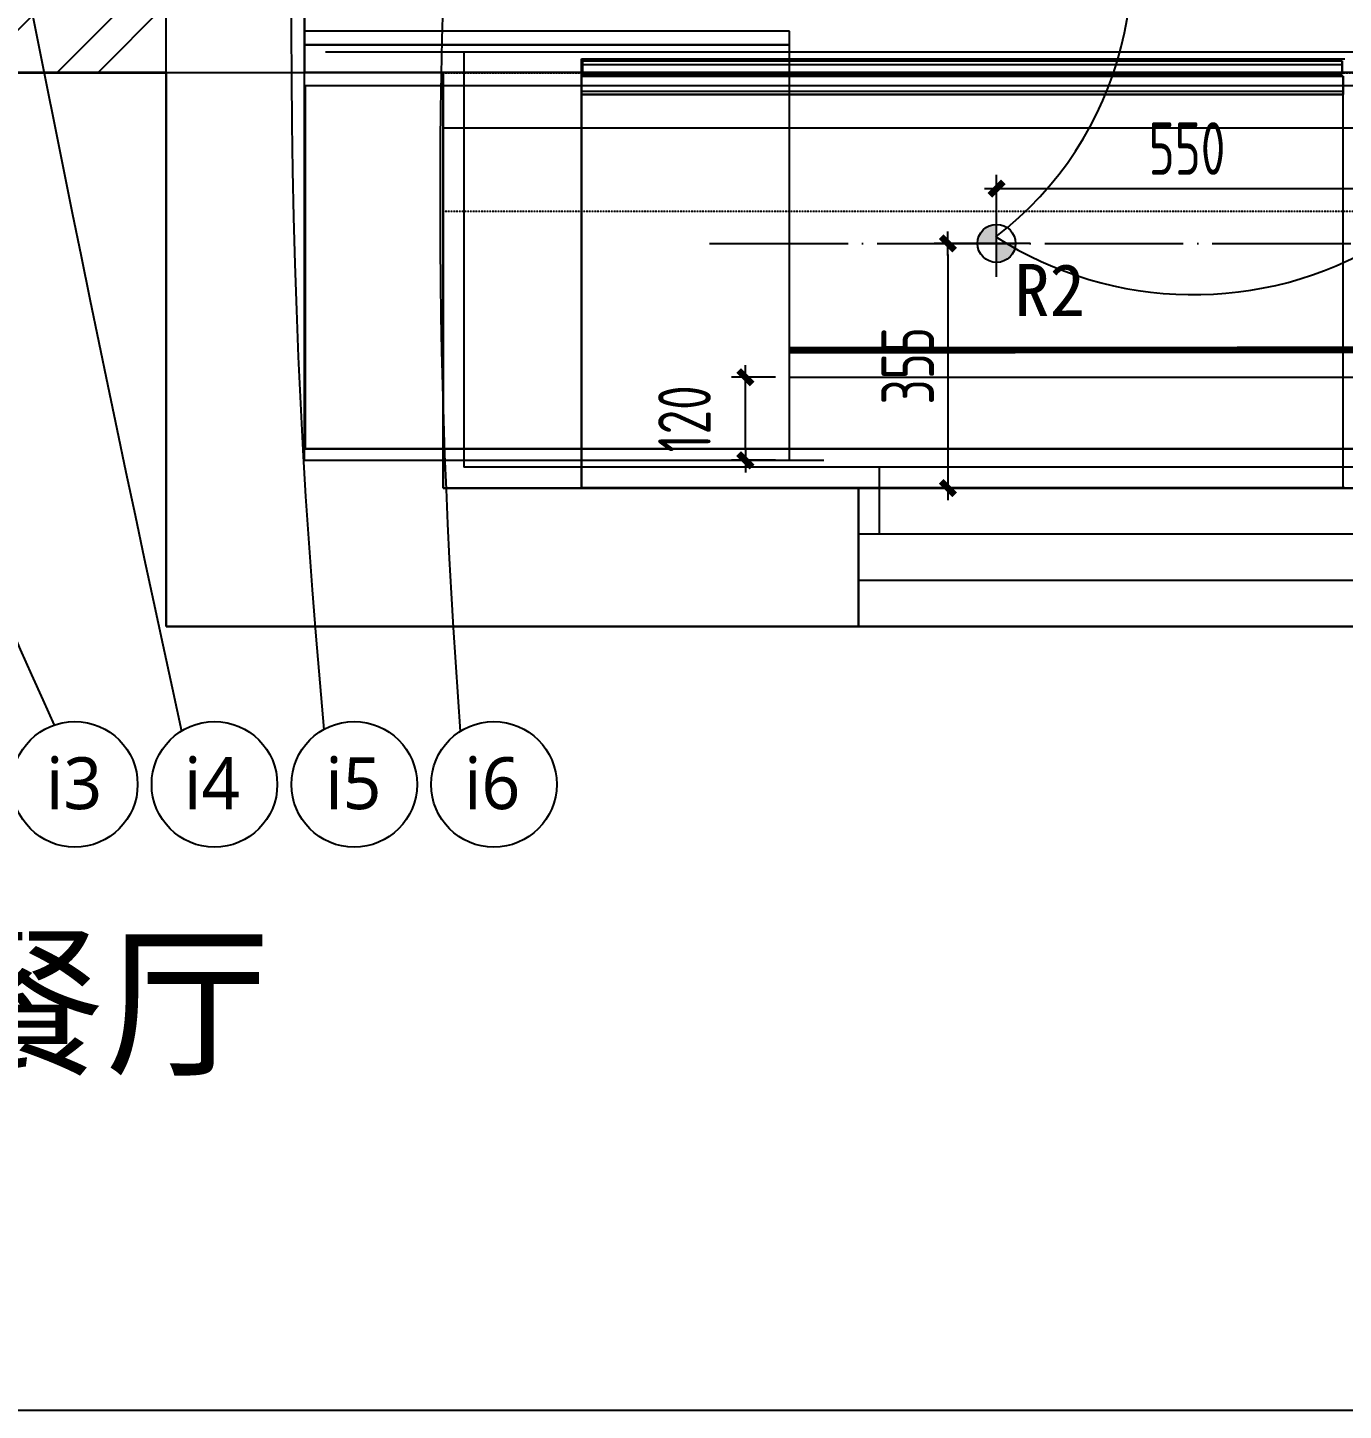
# Model space of a CAD drawing. Extents: x 11992 to 29481, y -6727 to 6811.
# Drawn here: x 18700 to 20600, y -6702 to -4704 of the extents above; entities that cross this region are included whole.
import ezdxf

# ---------------------------------------------------------------- set-up
doc = ezdxf.new("R2010")
doc.units = 0
doc.header["$MEASUREMENT"] = 0
doc.linetypes.add('DASHED', pattern=[19.05, 12.7, -6.35])
doc.linetypes.add('DOTE', pattern=[2.42, 2, -0.2, 0.02, -0.2])
doc.layers.get('0').update_dxf_attribs({"color": 8, "linetype": 'CONTINUOUS'})
doc.layers.get('Defpoints').update_dxf_attribs({"color": 8, "linetype": 'CONTINUOUS'})
for name, color, linetype in [('__附着_S88-LYGC-YTC-10_SEN147J2_设计区$0$PUB_HATCH', 8, 'CONTINUOUS'), ('AD-玻璃幕墙、窗', 8, 'CONTINUOUS'), ('DQ-BEAM-DASH', 8, 'DASHED'), ('E_WINDOW', 8, 'CONTINUOUS'), ('FF-FINISH【完成面】', 8, 'CONTINUOUS'), ('RC-FIN', 8, 'CONTINUOUS'), ('WALL', 8, 'CONTINUOUS'), ('zoylight 2射灯', 1, 'CONTINUOUS'), ('zoylight 3编号', 7, 'CONTINUOUS'), ('zoylight 4标注', 9, 'CONTINUOUS'), ('zoylight 5回路', 4, 'CONTINUOUS')]:
    doc.layers.add(name, color=color, linetype=linetype)
doc.layers.add('zoylight 1灯带', color=1, linetype='CONTINUOUS', lineweight=30)
doc.styles.add('CCD-DIM', font='archs.shx', dxfattribs={"width": 0.8})
doc.styles.get("Standard").update_dxf_attribs({"font": 'arial.ttf'})
doc.styles.add('TFB MS 3mm at 1 to 25', font='arial.ttf', dxfattribs={"height": 75})
doc.styles.add('XZC', font='SIMPLEX.SHX', dxfattribs={"width": 0.7, "bigfont": 'hztxt.shx'})
doc.styles.add('宋体', font='')
doc.styles.get('宋体').set_extended_font_data('SimSun')
doc.linetypes.add('LED_LINE', pattern='A,12.7,-5.08,["LED",XZC,S=2.54,R=0,X=-2.54,Y=-1.27],-6.35', length=24.13)
doc.dimstyles.new('zoylight_DIM_40', dxfattribs={"dimscale": 40, "dimtxt": 1.9, "dimasz": 0.4, "dimexe": 0.5, "dimexo": 0.5, "dimgap": 0.5, "dimtad": 1, "dimdec": 0, "dimrnd": 5, "dimzin": 12, "dimdsep": 46, "dimtxsty": 'CCD-DIM', "dimblk": 'CCD_Dimension_Tick', "dimcen": 0.125, "dimclrd": 44, "dimclre": 44, "dimclrt": 50, "dimadec": 0, "dimazin": 0, "dimtfac": 1, "dimtdec": 0, "dimtmove": 2, "dimatfit": 3, "dimldrblk": 'CCD_Leader_Dot', "dimfxl": 0, "dimtvp": 1, "dimtolj": 1, "dimtzin": 0, "dimarcsym": 0})

# ---------------------------------------------------------------- blocks, each defined once
blk = doc.blocks.new('A$C00F337EA')
at = {"layer": '__附着_S88-LYGC-YTC-10_SEN147J2_设计区$0$PUB_HATCH'}
h = blk.add_hatch(dxfattribs=at)
h.set_pattern_fill('金属', color=256, scale=50, style=0)
h.set_pattern_definition([(45, (0, 0), (-88.3883, 88.3883), []), (45, (58.93, 0), (-88.3883, 88.3883), [])])
h.paths.add_polyline_path([(5600, -7600), (5600, -7800), (6100, -7800), (6100, -7200), (5900, -7200), (5900, -7600)])
at = {"layer": 'WALL'}
for p, q in [((6100, -7800), (6100, -7200)), ((5600, -7800), (6100, -7800))]:
    blk.add_line(p, q, dxfattribs=at)
blk = doc.blocks.new('MB-B')
at = {"layer": 'DQ-BEAM-DASH', "ltscale": 0.01}
for p, q in [((-10800, -400), (-8000, -400)), ((-10800, -600), (-8000, -600))]:
    blk.add_line(p, q, dxfattribs=at)
blk = doc.blocks.new('CCD_Dimension_Tick')
at = {"color": 0, "linetype": 'ByBlock'}
for p, q in [((-1.09, 0), (0, 0)), ((0, 0), (1.09, 0))]:
    blk.add_line(p, q, dxfattribs=at)
at = {"color": 0, "linetype": 'Continuous', "const_width": 0.608}
blk.add_lwpolyline([(-0.61, -0.61), (0.61, 0.61)], dxfattribs=at)
blk = doc.blocks.new('*D67')
at = {"layer": 'Defpoints', "color": 0, "linetype": 'Continuous'}
for p in [(19736.1, -5209.4), (19799.6, -5209.4, -2857.4), (19799.6, -5329.4, -2857.4)]:
    blk.add_point(p, dxfattribs=at)
at = {"layer": 'zoylight 4标注', "color": 44, "linetype": 'Continuous', "lineweight": -2}
blk.add_line((19779.6, -5209.4), (19716.1, -5209.4), dxfattribs=at)
at = {"layer": 'zoylight 4标注', "color": 44, "lineweight": -2}
for p, q in [((19736.1, -5313.4), (19736.1, -5225.4)), ((19779.6, -5329.4), (19716.1, -5329.4))]:
    blk.add_line(p, q, dxfattribs=at)
at = {"layer": 'zoylight 4标注', "color": 44, "linetype": 'Continuous', "lineweight": -2, "xscale": 16, "yscale": 16, "zscale": 16}
for p, rotation in [((19736.1, -5209.4), 90), ((19736.1, -5329.4), 270)]:
    blk.add_blockref('CCD_Dimension_Tick', p, dxfattribs=dict(at, rotation=rotation))
at = {"layer": 'zoylight 4标注', "color": 50, "linetype": 'Continuous', "insert": (19648.1, -5269.4), "char_height": 76, "attachment_point": 5, "rotation": 90, "style": 'CCD-DIM'}
blk.add_mtext('\\A1;120', dxfattribs=at)
blk = doc.blocks.new('CCD_Leader_Dot')
at = {"color": 0, "linetype": 'ByBlock'}
blk.add_line((-5, 0), (-10, 0), dxfattribs=at)
at = {"color": 0, "linetype": 'ByBlock', "const_width": 5}
blk.add_lwpolyline([(-2.5, 0, 1), (2.5, 0, 1)], format="xyb", close=True, dxfattribs=at)
blk = doc.blocks.new('嵌入式射灯55')
at = {"layer": 'zoylight 2射灯'}
h = blk.add_hatch(color=256, dxfattribs=at)
h.dxf.hatch_style = 1
h.paths.add_polyline_path([(0, 0), (0, 27.5, 0.41421356), (-27.5, 0)])
h.paths.add_polyline_path([(0, -27.5, 0.41421356), (27.5, 0), (0, 0)])
for p, q in [((0, -48.125), (0, 48.125)), ((48.125, 0), (-48.125, 0))]:
    blk.add_line(p, q, dxfattribs=at)
blk.add_circle((0, 0), 27.5, dxfattribs=at)
blk = doc.blocks.new('*D70')
at = {"layer": 'Defpoints', "color": 0, "linetype": 'Continuous'}
for p in [(20098.8, -4937), (20098.8, -5016.1), (20648.8, -5016.1)]:
    blk.add_point(p, dxfattribs=at)
at = {"layer": 'zoylight 4标注', "color": 44, "linetype": 'Continuous', "lineweight": -2}
blk.add_line((20098.8, -4996.1), (20098.8, -4917), dxfattribs=at)
at = {"layer": 'zoylight 4标注', "color": 44, "lineweight": -2}
for p, q in [((20648.8, -4996.1), (20648.8, -4917)), ((20632.8, -4937), (20114.8, -4937))]:
    blk.add_line(p, q, dxfattribs=at)
at = {"layer": 'zoylight 4标注', "color": 44, "linetype": 'Continuous', "lineweight": -2, "xscale": 16, "yscale": 16, "zscale": 16, "rotation": 180}
blk.add_blockref('CCD_Dimension_Tick', (20098.8, -4937), dxfattribs=at)
at = {"layer": 'zoylight 4标注', "color": 44, "linetype": 'Continuous', "lineweight": -2, "xscale": 16, "yscale": 16, "zscale": 16}
blk.add_blockref('CCD_Dimension_Tick', (20648.8, -4937), dxfattribs=at)
at = {"layer": 'zoylight 4标注', "color": 50, "linetype": 'Continuous', "insert": (20373.8, -4879), "char_height": 76, "attachment_point": 5, "style": 'CCD-DIM'}
blk.add_mtext('\\A1;550', dxfattribs=at)
blk = doc.blocks.new('*D83')
at = {"layer": 'Defpoints', "color": 0, "linetype": 'Continuous'}
for p in [(20098.8, -5016.1), (20028.6, -5369.5), (20098.8, -5369.5)]:
    blk.add_point(p, dxfattribs=at)
at = {"layer": 'zoylight 4标注', "color": 44, "lineweight": -2}
for p, q in [((20078.8, -5016.1), (20008.6, -5016.1)), ((20028.6, -5032.1), (20028.6, -5353.5))]:
    blk.add_line(p, q, dxfattribs=at)
at = {"layer": 'zoylight 4标注', "color": 44, "linetype": 'Continuous', "lineweight": -2}
blk.add_line((20078.8, -5369.5), (20008.6, -5369.5), dxfattribs=at)
at = {"layer": 'zoylight 4标注', "color": 44, "linetype": 'Continuous', "lineweight": -2, "xscale": 16, "yscale": 16, "zscale": 16}
for p, rotation in [((20028.6, -5016.1), 90), ((20028.6, -5369.5), 270)]:
    blk.add_blockref('CCD_Dimension_Tick', p, dxfattribs=dict(at, rotation=rotation))
at = {"layer": 'zoylight 4标注', "color": 50, "linetype": 'Continuous', "insert": (19970.6, -5192.8), "char_height": 76, "attachment_point": 5, "rotation": 90, "style": 'CCD-DIM'}
blk.add_mtext('\\A1;355', dxfattribs=at)

msp = doc.modelspace()

# ---------------------------------------------------------------- linework, layer by layer
for p, q in [((19099.6, -4769.4, 559.6), (19099.6, -3269.4, 559.6)), ((19099.6, -4769.4, 379.6), (19099.6, -3269.4, 379.6)), ((19099.6, -4769.4, 379.6), (19099.6, -3269.4, 379.6)), ((19099.6, -4769.4, -40.4), (19099.6, -3269.4, -40.4)), ((19099.6, -4769.4, -2440.4), (19099.6, -3269.4, -2440.4)), ((19099.6, -4769.4, 559.6), (19099.6, -3269.4, 559.6)), ((19099.6, -3269.4, -2440.4), (19099.6, -4769.4, -2440.4)), ((19099.6, -3269.4, -2440.4), (19099.6, -4769.4, -2440.4)), ((19099.6, -3269.4, -2640.4), (19099.6, -4769.4, -2640.4)), ((19099.6, -4709.4, -40.4), (19099.6, -4709.4, -2440.4)), ((19099.6, -4729.4, -40.4), (19099.6, -4709.4, -40.4)), ((19099.6, -4729.4, -2440.4), (19099.6, -4709.4, -2440.4)), ((19799.6, -4709.4, -40.4), (19099.6, -4709.4, -40.4)), ((19799.6, -4709.4, -2440.4), (19099.6, -4709.4, -2440.4)), ((19799.6, -4709.4, -2440.4), (19799.6, -4709.4, -40.4)), ((19799.6, -4729.4, -40.4), (19799.6, -4709.4, -40.4)), ((19799.6, -4729.4, -2440.4), (19799.6, -4709.4, -2440.4)), ((19099.6, -4729.4, -40.4), (19099.6, -4729.4, -2440.4)), ((19799.6, -4729.4, -40.4), (19099.6, -4729.4, -40.4)), ((19799.6, -4729.4, -2440.4), (19099.6, -4729.4, -2440.4)), ((19099.6, -4729.4, -40.4), (19099.6, -4729.4, -2440.4)), ((19099.6, -5329.4, -2440.4), (19099.6, -4729.4, -2440.4)), ((19099.6, -5329.4, -40.4), (19099.6, -4729.4, -40.4)), ((19099.6, -4729.4, -2440.4), (19799.6, -4729.4, -2440.4)), ((19099.6, -4729.4, -40.4), (19799.6, -4729.4, -40.4)), ((19799.6, -4729.4, -2440.4), (19799.6, -4729.4, -40.4)), ((19799.6, -4729.4, -40.4), (19799.6, -4729.4, -2440.4)), ((19799.6, -5329.4, -2440.4), (19799.6, -4729.4, -2440.4)), ((19799.6, -5329.4, -40.4), (19799.6, -4729.4, -40.4)), ((19499.6, -4749.4, -1552.4), (19499.6, -5369.3, -1552.4)), ((19499.6, -4749.4, -1552.4), (19499.6, -4749.4, -1492.4)), ((19499.6, -5369.3, -1492.4), (19499.6, -4749.4, -1492.4)), ((19499.6, -4749.4, -1492.4), (20601.6, -4749.4, -1492.4)), ((19499.6, -4749.4, -1552.4), (20601.6, -4749.4, -1552.4)), ((19501.1, -4752.3, -1583.3), (19501.1, -4758.3, -1583.3)), ((19501.1, -4752.3, -1583.3), (19501.1, -4752.4, -1599.3)), ((19501.1, -4752.3, -1583.3), (20598.1, -4752.3, -1583.4)), ((19501.1, -4771.4, -1599.3), (19501.1, -4752.4, -1599.3)), ((20598.1, -4752.4, -1599.4), (19501.1, -4752.4, -1599.3)), ((19501.1, -4771.4, -2380.4), (19501.1, -4752.4, -2380.4)), ((19501.1, -4752.4, -1983.4), (19501.1, -4771.4, -1983.4)), ((19501.1, -4752.4, -1983.4), (19501.1, -4752.4, -2380.4)), ((19501.1, -4752.4, -1983.4), (20598.1, -4752.4, -1983.4)), ((20598.1, -4752.4, -2380.4), (19501.1, -4752.4, -2380.4)), ((19501.1, -4771.4, -1980.4), (19501.1, -4752.4, -1980.4)), ((19501.1, -4752.4, -1599.4), (19501.1, -4771.4, -1599.4)), ((19501.1, -4752.4, -1599.4), (19501.1, -4752.4, -1980.4)), ((19501.1, -4752.4, -1599.4), (20598.1, -4752.4, -1599.4)), ((20598.1, -4752.4, -1980.4), (19501.1, -4752.4, -1980.4)), ((20598.1, -4752.3, -1583.4), (20598.1, -4758.3, -1583.4)), ((20598.1, -4752.4, -1599.4), (20598.1, -4752.3, -1583.4)), ((20598.1, -4752.4, -1599.4), (20598.1, -4771.4, -1599.4)), ((20598.1, -4771.4, -1983.4), (20598.1, -4752.4, -1983.4)), ((20598.1, -4752.4, -2380.4), (20598.1, -4752.4, -1983.4)), ((20598.1, -4752.4, -2380.4), (20598.1, -4771.4, -2380.4)), ((20598.1, -4771.4, -1599.4), (20598.1, -4752.4, -1599.4)), ((20598.1, -4752.4, -1980.4), (20598.1, -4752.4, -1599.4)), ((20598.1, -4752.4, -1980.4), (20598.1, -4771.4, -1980.4)), ((18899.6, -4769.4, -2440.4), (18399.6, -4769.4, -1810.4)), ((18899.6, -4769.4, 559.6), (18399.6, -4769.4, -90.4)), ((18899.6, -4769.4, 559.6), (18899.6, -5569.4, 559.6)), ((18899.6, -4769.4, 559.6), (19099.6, -4769.4, 559.6)), ((18899.6, -4769.4, -2440.4), (18899.6, -5569.4, -2440.4)), ((18899.6, -4769.4, -2440.4), (19099.6, -4769.4, -2440.4)), ((18899.6, -4769.4, 559.6), (18899.6, -4769.4, -2440.4)), ((18899.6, -4769.4, -2440.4), (18899.6, -5569.4, -2440.4)), ((18899.6, -4769.4, -2440.4), (19099.6, -4769.4, -2440.4)), ((18899.6, -4769.4, -2640.4), (18899.6, -5569.4, -2640.4)), ((18899.6, -4769.4, -2640.4), (19099.6, -4769.4, -2640.4)), ((18899.6, -4769.4, -2440.4), (18899.6, -4769.4, -2640.4)), ((19299.6, -4769.4, 559.6), (19099.6, -4769.4, 559.6)), ((19299.6, -4769.4, 379.6), (19099.6, -4769.4, 379.6)), ((19099.6, -4769.4, 559.6), (19099.6, -4769.4, 379.6)), ((19299.6, -4769.4, 379.6), (19099.6, -4769.4, 379.6)), ((19299.6, -4769.4, -40.4), (19099.6, -4769.4, -40.4)), ((19099.6, -4769.4, 379.6), (19099.6, -4769.4, -40.4)), ((19099.6, -4769.4, -2440.4), (19299.6, -4769.4, -2440.4)), ((19099.6, -4769.4, 559.6), (19299.6, -4769.4, 559.6)), ((19299.6, -4769.4, -2440.4), (19099.6, -4769.4, -2440.4)), ((19099.6, -4769.4, 559.6), (19099.6, -4769.4, -2440.4)), ((19299.6, -4769.4, -2440.4), (19099.6, -4769.4, -2440.4)), ((19299.6, -4769.4, -2640.4), (19099.6, -4769.4, -2640.4)), ((19099.6, -4769.4, -2440.4), (19099.6, -4769.4, -2640.4)), ((19299.6, -4769.4, 559.6), (19299.6, -5369.4, 559.6)), ((19299.6, -4769.4, 379.6), (19299.6, -5369.4, 379.6)), ((19299.6, -4769.4, 559.6), (19299.6, -4769.4, 379.6)), ((19299.6, -4769.4, 379.6), (19299.6, -5369.4, 379.6)), ((19299.6, -4769.4, -40.4), (19299.6, -5369.4, -40.4)), ((19299.6, -4769.4, 379.6), (19299.6, -4769.4, -40.4)), ((19299.6, -4769.4, -2440.4), (19299.6, -5369.4, -2440.4)), ((19299.6, -4769.4, -2140.6), (19299.6, -4849.4, -2140.6)), ((19299.6, -4969.4, -2490.4), (19299.6, -4769.4, -2490.4)), ((19299.6, -4769.4, -2490.4), (22099.6, -4769.4, -2490.4)), ((19299.6, -4769.4, -2490.4), (19299.6, -4769.4, -2140.6)), ((22099.6, -4769.4, -2140.6), (19299.6, -4769.4, -2140.6)), ((19299.6, -4769.4, 559.6), (19299.6, -5369.4, 559.6)), ((19299.6, -4769.4, -2440.4), (19299.6, -5369.4, -2440.4)), ((19299.6, -4769.4, 559.6), (19299.6, -4769.4, -2440.4)), ((19299.6, -4769.4, -2440.4), (19299.6, -5369.4, -2440.4)), ((19299.6, -4769.4, -2640.4), (19299.6, -5369.4, -2640.4)), ((19299.6, -4769.4, -2440.4), (19299.6, -4769.4, -2640.4)), ((19501.1, -4771.4, -1592.3), (19501.1, -4758.3, -1592.3)), ((19501.1, -4758.3, -1592.3), (19501.1, -4758.3, -1583.3)), ((20598.1, -4758.3, -1583.4), (19501.1, -4758.3, -1583.3)), ((20598.1, -4758.3, -1592.4), (19501.1, -4758.3, -1592.3)), ((19501.1, -4771.4, -1599.3), (19501.1, -4771.4, -1592.3)), ((20598.1, -4771.4, -1592.4), (19501.1, -4771.4, -1592.3)), ((19501.1, -4771.4, -1599.3), (20598.1, -4771.4, -1599.4)), ((19501.1, -4771.4, -2380.4), (19501.1, -4771.4, -1983.4)), ((19501.1, -4771.4, -2380.4), (20598.1, -4771.4, -2380.4)), ((19501.1, -4771.4, -1983.4), (20598.1, -4771.4, -1983.4)), ((19501.1, -4771.4, -1980.4), (19501.1, -4771.4, -1599.4)), ((19501.1, -4771.4, -1980.4), (20598.1, -4771.4, -1980.4)), ((19501.1, -4771.4, -1599.4), (20598.1, -4771.4, -1599.4)), ((20598.1, -4758.3, -1592.4), (20598.1, -4771.4, -1592.4)), ((20598.1, -4758.3, -1592.4), (20598.1, -4758.3, -1583.4)), ((20598.1, -4771.4, -1592.4), (20598.1, -4771.4, -1599.4)), ((20598.1, -4771.4, -2380.4), (20598.1, -4771.4, -1983.4)), ((20598.1, -4771.4, -1980.4), (20598.1, -4771.4, -1599.4)), ((19100.7, -5312.8, -2380.4), (19100.7, -4787.8, -2380.4)), ((19100.7, -4787.8, -2380.4), (19100.7, -4787.8, -2440.4)), ((19100.7, -5312.8, -2440.4), (19100.7, -4787.8, -2440.4)), ((19100.7, -4787.8, -2440.4), (21697.6, -4787.8, -2440.4)), ((19100.7, -4787.8, -2380.4), (21697.6, -4787.8, -2380.4)), ((20599.6, -4774.4, -1604.4), (19499.6, -4774.4, -1604.4)), ((19499.6, -4774.4, -1604.4), (19499.6, -4774.4, -1599.9)), ((19499.6, -4774.4, -1599.9), (20599.6, -4774.4, -1599.9)), ((19499.6, -4796.7, -1599.9), (19499.6, -4774.4, -1599.9)), ((19499.6, -4801.2, -1604.4), (19499.6, -4774.4, -1604.4)), ((19499.6, -5369.3, -2380.4), (19499.6, -4774.4, -2380.4)), ((19499.6, -4774.4, -2380.4), (19499.6, -4774.4, -1992.4)), ((19499.6, -4774.4, -1992.4), (19499.6, -4774.4, -1604.4)), ((19499.6, -4774.4, -1992.4), (19499.6, -4801.2, -1604.4)), ((19499.6, -4774.4, -1604.4), (19499.6, -4801.2, -1604.4)), ((19499.6, -4774.4, -1604.4), (20599.6, -4774.4, -1604.4)), ((19499.6, -4774.4, -2380.4), (20599.6, -4774.4, -2380.4)), ((20599.6, -4796.7, -1599.9), (20599.6, -4774.4, -1599.9)), ((20599.6, -4774.4, -1604.4), (20599.6, -4801.2, -1604.4)), ((20599.6, -4774.4, -1604.4), (20599.6, -4774.4, -1599.9)), ((20599.6, -4774.4, -1992.4), (20599.6, -4774.4, -1604.4)), ((20599.6, -4774.4, -1992.4), (20599.6, -4774.4, -2380.4)), ((20599.6, -4774.4, -1992.4), (20599.6, -4801.2, -1604.4)), ((20599.6, -4774.4, -1604.4), (20599.6, -4801.2, -1604.4)), ((20599.6, -5369.3, -2380.4), (20599.6, -4774.4, -2380.4)), ((19499.6, -4796.7, -1552.4), (19499.6, -4801.2, -1552.4)), ((20599.6, -4796.7, -1599.9), (19499.6, -4796.7, -1599.9)), ((20599.6, -4796.7, -1552.4), (19499.6, -4796.7, -1552.4)), ((19499.6, -4796.7, -1599.9), (19499.6, -4796.7, -1552.4)), ((19499.6, -4796.7, -1599.9), (19499.6, -4801.2, -1604.4)), ((20599.6, -4801.2, -1552.4), (19499.6, -4801.2, -1552.4)), ((19499.6, -4801.2, -1604.4), (20599.6, -4801.2, -1604.4)), ((19499.6, -4801.2, -1604.4), (19499.6, -4801.2, -1552.4)), ((19499.6, -5369.3, -1552.4), (19499.6, -4801.2, -1552.4)), ((19499.6, -4801.2, -1552.4), (20599.6, -4801.2, -1552.4)), ((19499.6, -5369.3, -1552.4), (19499.6, -4801.2, -1604.4)), ((19499.6, -4801.2, -1552.4), (19499.6, -4801.2, -1604.4)), ((19499.6, -4801.2, -1604.4), (20599.6, -4801.2, -1604.4)), ((20599.6, -4796.7, -1552.4), (20599.6, -4801.2, -1552.4)), ((20599.6, -4796.7, -1599.9), (20599.6, -4796.7, -1552.4)), ((20599.6, -4796.7, -1599.9), (20599.6, -4801.2, -1604.4)), ((20599.6, -4801.2, -1552.4), (20599.6, -4801.2, -1604.4)), ((20599.6, -5369.3, -1552.4), (20599.6, -4801.2, -1604.4)), ((20599.6, -5369.3, -1552.4), (20599.6, -4801.2, -1552.4)), ((20599.6, -4801.2, -1552.4), (20599.6, -4801.2, -1604.4)), ((19299.6, -4969.4, -2120.6), (19299.6, -4849.4, -2120.6)), ((19299.6, -4849.4, -2120.6), (19299.6, -4849.4, -2140.6)), ((22099.6, -4849.4, -2140.6), (19299.6, -4849.4, -2140.6)), ((22099.6, -4849.4, -2120.6), (19299.6, -4849.4, -2120.6)), ((19299.6, -5369.4, -2490.4), (19299.6, -4969.4, -2490.4)), ((19299.6, -5369.4, -2120.6), (19299.6, -4969.4, -2120.6)), ((19299.6, -4969.4, -2490.4), (19299.6, -4969.4, -2120.6)), ((19099.6, -5329.4, -40.4), (19099.6, -5329.4, -2440.4)), ((19099.6, -5329.4, -2440.4), (19799.6, -5329.4, -2440.4)), ((19099.6, -5329.4, -40.4), (19799.6, -5329.4, -40.4)), ((19100.7, -5312.8, -2440.4), (19100.7, -5312.8, -2380.4)), ((22299.6, -5312.8, -2380.4), (19100.7, -5312.8, -2380.4)), ((19100.7, -5312.8, -2440.4), (22299.6, -5312.8, -2440.4)), ((19799.6, -5329.4, -40.4), (19799.6, -5329.4, -2440.4)), ((19799.6, -5329.4, -2440.4), (19849.6, -5329.4, -2440.4)), ((19799.6, -5329.4, -40.4), (19849.6, -5329.4, -40.4)), ((19849.6, -5329.4, -40.4), (19849.6, -5329.4, -2440.4)), ((22099.6, -5369.4, 559.6), (19299.6, -5369.4, 559.6)), ((22099.6, -5369.4, 379.6), (19299.6, -5369.4, 379.6)), ((19299.6, -5369.4, 559.6), (19299.6, -5369.4, 379.6)), ((22099.6, -5369.4, 379.6), (19299.6, -5369.4, 379.6)), ((22099.6, -5369.4, -40.4), (19299.6, -5369.4, -40.4)), ((19299.6, -5369.4, 379.6), (19299.6, -5369.4, -40.4)), ((19299.6, -5369.4, -2440.4), (22099.6, -5369.4, -2440.4)), ((19999.6, -5369.4, -2490.4), (19299.6, -5369.4, -2490.4)), ((19999.6, -5369.4, -2120.6), (19299.6, -5369.4, -2120.6)), ((19299.6, -5369.4, -2490.4), (19299.6, -5369.4, -2120.6)), ((19299.6, -5369.4, 559.6), (22099.6, -5369.4, 559.6)), ((19299.6, -5369.4, -2440.4), (22099.6, -5369.4, -2440.4)), ((19299.6, -5369.4, 559.6), (19299.6, -5369.4, -2440.4)), ((19299.6, -5369.4, 559.6), (19899.6, -5369.4, -70.4)), ((19299.6, -5369.4, -2440.4), (22099.6, -5369.4, -2440.4)), ((19299.6, -5369.4, -2640.4), (22099.6, -5369.4, -2640.4)), ((19299.6, -5369.4, -2440.4), (19299.6, -5369.4, -2640.4)), ((19499.6, -5369.3, -1492.4), (19499.6, -5369.3, -1552.4)), ((19499.6, -5369.3, -1492.4), (20601.6, -5369.3, -1492.4)), ((20601.6, -5369.3, -1552.4), (19499.6, -5369.3, -1552.4)), ((19499.6, -5369.3, -2380.4), (19499.6, -5369.3, -1552.4)), ((20599.6, -5369.3, -1552.4), (19499.6, -5369.3, -1552.4)), ((19499.6, -5369.3, -2380.4), (20599.6, -5369.3, -2380.4)), ((21399.6, -5369.4, -70.4), (19899.6, -5369.4, -70.4)), ((19899.6, -5369.4, -70.4), (19899.6, -5369.4, -1410.4)), ((19899.6, -5369.4, -1410.4), (19899.6, -5569.4, -1410.4)), ((19899.6, -5369.4, -1410.4), (21399.6, -5369.4, -1410.4)), ((19899.6, -5369.4, -70.4), (19899.6, -5569.4, -70.4)), ((19999.6, -5369.4, -2490.4), (21799.6, -5369.4, -2490.4)), ((19999.6, -5369.4, -2120.6), (21799.6, -5369.4, -2120.6)), ((20599.6, -5369.3, -1552.4), (20599.6, -5369.3, -2380.4)), ((18899.6, -5569.4, 559.6), (22499.6, -5569.4, 559.6)), ((22499.6, -5569.4, -2440.4), (18899.6, -5569.4, -2440.4)), ((22499.6, -5569.4, -2440.4), (18899.6, -5569.4, -2440.4)), ((22499.6, -5569.4, -2640.4), (18899.6, -5569.4, -2640.4))]:
    msp.add_line(p, q)
at = {"elevation": -2857.4}
msp.add_lwpolyline([(19799.6, -5209.4), (22101.6, -5209.4)], dxfattribs=at)
at = {"layer": 'AD-玻璃幕墙、窗'}
for p, q in [((19899.6, -5369.5), (21399.6, -5369.5)), ((19899.6, -5569.5), (19899.6, -5369.5)), ((21399.6, -5436.1), (19899.6, -5436.1)), ((21399.6, -5502.8), (19899.6, -5502.8)), ((19899.6, -5569.5), (21399.6, -5569.5))]:
    msp.add_line(p, q, dxfattribs=at)
at = {"layer": 'FF-FINISH【完成面】'}
msp.add_line((19929.6, -5436.1), (19929.6, -5339.5), dxfattribs=at)
at = {"layer": 'FF-FINISH【完成面】', "elevation": 0}
for points in [[(19129.6, -4739.5), (19329.6, -4739.5), (19329.6, -5339.5)], [(22269.6, -4739.5), (22069.6, -4739.5), (22069.6, -5339.5), (19329.6, -5339.5)]]:
    msp.add_lwpolyline(points, dxfattribs=at)
at = {"layer": 'RC-FIN', "linetype": 'ByBlock'}
msp.add_line((19329.6, -4739.5), (22069.6, -4739.5), dxfattribs=at)
at = {"layer": 'WALL'}
for p, q in [((18399.6, -4769.5), (18899.6, -4769.5)), ((18899.6, -5569.5), (18899.6, -4769.5)), ((19899.6, -5369.5), (19299.6, -5369.5)), ((19899.6, -5569.5), (19899.6, -5369.5)), ((18899.6, -5569.5), (19899.6, -5569.5))]:
    msp.add_line(p, q, dxfattribs=at)
at = {"layer": 'zoylight 1灯带', "linetype": 'LED_LINE', "ltscale": 20, "const_width": 10, "elevation": -40.4}
msp.add_lwpolyline([(19799.6, -5170.2), (22099.6, -5169.4)], dxfattribs=at)
at = {"layer": 'zoylight 4标注', "color": 9, "linetype": 'DOTE', "ltscale": 100}
msp.add_line((19684.4, -5016.1), (22167.6, -5016.1), dxfattribs=at)
at = {"layer": 'zoylight 5回路', "color": 8, "linetype": 'Continuous'}
msp.add_lwpolyline([(11991.6, 6810.7), (29481.3, 6810.7), (29481.3, -6701.7), (11991.6, -6701.7)], close=True, dxfattribs=at)
at = {"layer": 'zoylight 5回路', "color": 4}
for centre in [(18767.7, -5797.5), (18969.4, -5797.5), (19171.2, -5797.5), (19372.9, -5797.5)]:
    msp.add_circle(centre, 90.7, dxfattribs=at)
at = {"layer": 'zoylight 5回路', "linetype": 'Continuous'}
for centre, radius, start, end in [((29681.4, -4718.9), 10601.1, 162.13774, 185.40822), ((71112.1, 5667.4), 53418.4, 187.93296, 192.30889), ((29354, -4954), 10058.9, 166.15253, 184.37277), ((24129.7, -3237.6), 5932.5, 180.05138, 204.65046), ((19795.6, -4609.7), 498.6, 307.2863, 24.3371), ((20383.4, -4559.9), 530.2, 237.3883, 300.9323)]:
    msp.add_arc(centre, radius, start, end, dxfattribs=at)

# ---------------------------------------------------------------- block references
msp.add_blockref('MB-B', (30099.6, -4369.5))
at = {"layer": 'E_WINDOW'}
msp.add_blockref('A$C00F337EA', (12799.6, 3030.5), dxfattribs=at)
at = {"layer": 'zoylight 2射灯'}
msp.add_blockref('嵌入式射灯55', (20098.8, -5016.1), dxfattribs=at)

# ---------------------------------------------------------------- texts
at = {"layer": 'zoylight 3编号', "insert": (20124.4, -5045.7), "char_height": 75, "width": 104.77, "attachment_point": 1, "style": 'TFB MS 3mm at 1 to 25'}
msp.add_mtext('{\\fSimHei|b0|i0|c134|p49;R2}', dxfattribs=at)
at = {"layer": 'zoylight 3编号', "color": 8, "char_height": 75, "width": 161.582, "attachment_point": 1}
for s, insert in [('{\\fMicrosoft YaHei|b0|i0|c134|p34;\\W1.56288;\\C4; \\W1;i3}', (18686.4, -5758.3)), ('{\\fMicrosoft YaHei|b0|i0|c134|p34;\\W1.46965;\\C4; \\W1;i4}', (18888.1, -5758.3)), ('{\\fMicrosoft YaHei|b0|i0|c134|p34;\\W1.55876;\\C4; \\W1;i5}', (19089.8, -5758.3)), ('{\\fMicrosoft YaHei|b0|i0|c134|p34;\\W1.50843;\\C4; \\W1;i6}', (19291.6, -5758.3))]:
    msp.add_mtext(s, dxfattribs=dict(at, insert=insert))
at = {"layer": 'zoylight 5回路', "style": '宋体'}
msp.add_text('餐厅', height=175, dxfattribs=at).set_placement((18572.4, -6199.9))

# ---------------------------------------------------------------- dimensions: what is measured, and where the dimension line sits
at = {"layer": 'zoylight 4标注', "linetype": 'Continuous'}
for p1, p2, distance, picture, middle in [((20648.8, -5016.1), (20098.8, -5016.1), -79.2, '*D70', (20373.8, -4879)), ((20098.8, -5016.1), (20098.8, -5369.5), -70.1, '*D83', (19970.6, -5192.8)), ((19799.6, -5329.4, -3274.5), (19799.6, -5209.4, -3274.5), 63.5, '*D67', (19648.1, -5269.4, -417))]:
    dim = msp.add_aligned_dim(p1=p1, p2=p2, distance=distance, dimstyle='zoylight_DIM_40', dxfattribs=at)
    dim.commit()
    dim.dimension.update_dxf_attribs({"geometry": picture, "text_midpoint": middle})

doc.saveas('drawing.dxf')
